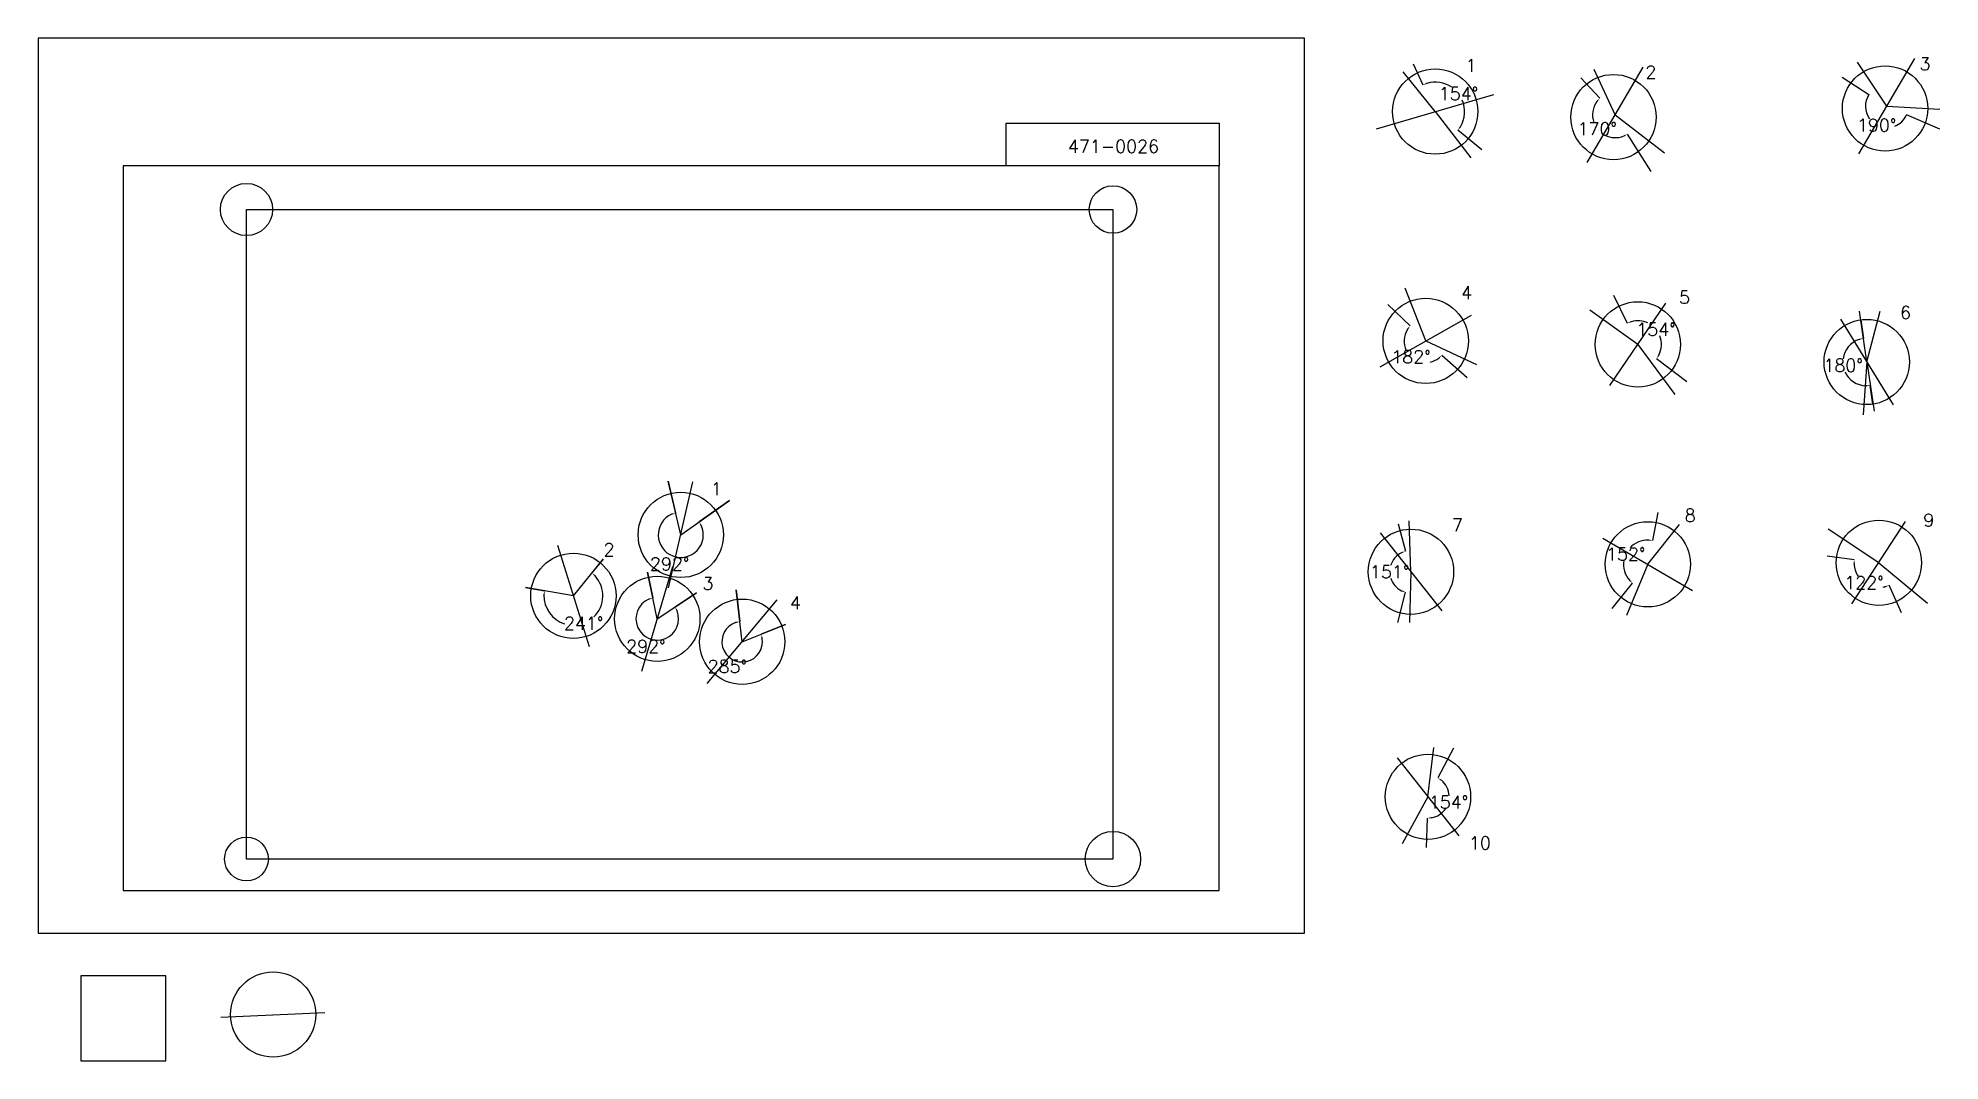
# Model space of a CAD drawing. Extents: x 0 to 2230150, y -150000 to 1050000.
import ezdxf

# ---------------------------------------------------------------- set-up
doc = ezdxf.new("R2010")
doc.units = 0
doc.header["$MEASUREMENT"] = 0
doc.layers.get('0').update_dxf_attribs({"linetype": 'CONTINUOUS'})
doc.layers.get('Defpoints').update_dxf_attribs({"linetype": 'CONTINUOUS'})
for name, color, linetype in [('_0-0_', 7, 'CONTINUOUS'), ('_0-1_V-nasSTD', 7, 'CONTINUOUS'), ('_0-2_番号', 7, 'CONTINUOUS'), ('ADD_LINE', 7, 'CONTINUOUS'), ('文字', 7, 'CONTINUOUS'), ('画像', 7, 'CONTINUOUS')]:
    doc.layers.add(name, color=color, linetype=linetype)
doc.layers.add('位置合わせ用', color=7, linetype='CONTINUOUS', plot=False)
doc.styles.get("Standard").update_dxf_attribs({"font": 'txt', "height": 15000, "bigfont": 'bigfont.shx'})
doc.dimstyles.get("Standard").update_dxf_attribs({"dimtxt": 0.18, "dimasz": 0.18, "dimexe": 0.18, "dimexo": 0.0625, "dimgap": 0.09, "dimtad": 0, "dimtih": 1, "dimtoh": 1, "dimdec": 4, "dimzin": 0, "dimdsep": 46, "dimtxsty": 'Standard', "dimcen": 0.09, "dimadec": 0, "dimazin": 0, "dimtfac": 1, "dimtdec": 4, "dimtofl": 0, "dimtmove": 0, "dimatfit": 3, "dimfxl": 1, "dimtolj": 1, "dimtzin": 0, "dimarcsym": 0})
picture_1 = doc.add_image_def('image1.jpg', size_in_pixel=(800, 600))

# ---------------------------------------------------------------- blocks, each defined once
blk = doc.blocks.new('-000-CCURVE_ORG002')
at = {"layer": '_0-0_', "color": 5, "linetype": 'Continuous'}
for p, q in [((30, -10), (10, -10)), ((10, -10), (10, -30)), ((30, -30), (30, -10)), ((10, -30), (30, -30))]:
    blk.add_line(p, q, dxfattribs=at)
blk = doc.blocks.new('-008-$$ATRU$$11$$背景色$$色$$0_0_0')
at = {"layer": '_0-2_番号'}
blk.add_blockref('-000-CCURVE_ORG002', (0, 0), dxfattribs=at)
blk = doc.blocks.new('*D27')
at = {"layer": 'ADD_LINE', "color": 0, "linetype": 'Continuous', "lineweight": -2}
for p, q in [((1612482, 1019756), (1623866, 995044)), ((1692790, 918934), (1664951, 941812))]:
    blk.add_line(p, q, dxfattribs=at)
for start, end in [(55.935441, 106.423298), (328.898292, 23.176446)]:
    blk.add_arc((1638300, 963714), 34496, start, end, dxfattribs=at)
at = {"layer": 'ADD_LINE', "color": 0}
for points in [[(1628254, 997582), (1628840, 996022), (1623866, 995045)], [(1667157, 946376), (1668518, 945414), (1664951, 941812)]]:
    blk.add_solid(points, dxfattribs=at)
at = {"layer": 'Defpoints', "color": 0}
for p in [(1612482, 1019756), (1638300, 963714), (1672046, 970868), (1692790, 918934)]:
    blk.add_point(p, dxfattribs=at)
at = {"layer": 'ADD_LINE', "color": 0, "linetype": 'Continuous', "insert": (1665608, 984790), "char_height": 15000, "attachment_point": 5}
blk.add_mtext('\\A1;154%%d', dxfattribs=at)
blk = doc.blocks.new('*D28')
at = {"color": 0, "linetype": 'Continuous', "lineweight": -2}
for p, q in [((1809179, 1003391), (1831324, 979396)), ((1891517, 893504), (1863720, 937271))]:
    blk.add_line(p, q, dxfattribs=at)
for start, end in [(143.458517, 199.177328), (242.968088, 291.666013)]:
    blk.add_arc((1849418, 959791), 26678, start, end, dxfattribs=at)
at = {"color": 0}
for points in [[(1828604, 975119), (1827364, 976233), (1831324, 979396)], [(1859646, 934256), (1858888, 935740), (1863721, 937271)]]:
    blk.add_solid(points, dxfattribs=at)
at = {"layer": 'Defpoints', "color": 0}
for p in [(1809179, 1003391), (1849418, 959791), (1823088, 955491), (1891518, 893504)]:
    blk.add_point(p, dxfattribs=at)
at = {"color": 0, "linetype": 'Continuous', "insert": (1828270, 943528), "char_height": 15000, "attachment_point": 5}
blk.add_mtext('\\A1;170%%d', dxfattribs=at)
blk = doc.blocks.new('*D31')
at = {"layer": 'ADD_LINE', "color": 0, "linetype": 'Continuous', "lineweight": -2}
for p, q in [((2115662, 1004203), (2146913, 983688)), ((2230150, 942907), (2190978, 959896))]:
    blk.add_line(p, q, dxfattribs=at)
for start, end in [(146.716384, 215.556167), (291.744567, 336.55299)]:
    blk.add_arc((2167922, 969896), 25131, start, end, dxfattribs=at)
at = {"layer": 'ADD_LINE', "color": 0}
for points in [[(2146913, 983688), (2146913, 983688), (2146913, 983688)], [(2190978, 959896), (2190978, 959896), (2190978, 959896)]]:
    blk.add_solid(points, dxfattribs=at)
at = {"layer": 'Defpoints', "color": 0}
for p in [(2115662, 1004204), (2167922, 969896), (2146156, 957332), (2230150, 942907)]:
    blk.add_point(p, dxfattribs=at)
at = {"layer": 'ADD_LINE', "color": 0, "linetype": 'Continuous', "insert": (2155982, 947782), "char_height": 15000, "attachment_point": 5}
blk.add_mtext('\\A1;190%%d', dxfattribs=at)
blk = doc.blocks.new('*D492')
at = {"color": 0, "linetype": 'Continuous', "lineweight": -2}
for p, q in [((1582560, 737261), (1608834, 712185)), ((1675657, 651191), (1646046, 677753))]:
    blk.add_line(p, q, dxfattribs=at)
for start, end in [(147.654398, 205.986177), (282.024317, 306.788949)]:
    blk.add_arc((1627174, 694681), 25352, start, end, dxfattribs=at)
at = {"color": 0}
for points in [[(1606412, 707733), (1605099, 708759), (1608834, 712185)], [(1642919, 673763), (1641794, 674993), (1646046, 677753)]]:
    blk.add_solid(points, dxfattribs=at)
at = {"layer": 'Defpoints', "color": 0}
for p in [(1582560, 737262), (1627174, 694681), (1602920, 687300), (1675658, 651190)]:
    blk.add_point(p, dxfattribs=at)
at = {"color": 0, "linetype": 'Continuous', "insert": (1609955, 676073), "char_height": 15000, "attachment_point": 5}
blk.add_mtext('\\A1;182%%d', dxfattribs=at)
blk = doc.blocks.new('*D493')
at = {"color": 0, "linetype": 'Continuous', "lineweight": -2}
for p, q in [((1847215, 748386), (1863522, 715452)), ((1933285, 646506), (1897834, 673710))]:
    blk.add_line(p, q, dxfattribs=at)
for start, end in [(64.877904, 105.999917), (332.840982, 21.383423)]:
    blk.add_arc((1875830, 690596), 27737, start, end, dxfattribs=at)
at = {"color": 0}
for points in [[(1867883, 718035), (1868485, 716481), (1863522, 715453)], [(1899804, 678380), (1901213, 677489), (1897835, 673710)]]:
    blk.add_solid(points, dxfattribs=at)
at = {"layer": 'Defpoints', "color": 0}
for p in [(1847214, 748386), (1887525, 715747), (1875830, 690596), (1933286, 646506)]:
    blk.add_point(p, dxfattribs=at)
at = {"color": 0, "linetype": 'Continuous', "insert": (1897257, 708209), "char_height": 15000, "attachment_point": 5}
blk.add_mtext('\\A1;154%%d', dxfattribs=at)
blk = doc.blocks.new('*D494')
at = {"color": 0, "linetype": 'Continuous', "lineweight": -2}
for p, q in [((2097719, 442479), (2129651, 438247)), ((2185031, 375777), (2170441, 407971))]:
    blk.add_line(p, q, dxfattribs=at)
for start, end in [(182.32444, 213.011449), (280.28229, 284.506363)]:
    blk.add_arc((2158450, 434431), 29051, start, end, dxfattribs=at)
at = {"color": 0}
for points in [[(2130255, 433215), (2128590, 433290), (2129651, 438247)], [(2166004, 405520), (2165449, 407092), (2170441, 407970)]]:
    blk.add_solid(points, dxfattribs=at)
at = {"layer": 'Defpoints', "color": 0}
for p in [(2097719, 442479), (2158450, 434431), (2134111, 418569), (2185032, 375776)]:
    blk.add_point(p, dxfattribs=at)
at = {"color": 0, "linetype": 'Continuous', "insert": (2141135, 411104), "char_height": 15000, "attachment_point": 5}
blk.add_mtext('\\A1;122%%d', dxfattribs=at)
blk = doc.blocks.new('*D495')
at = {"color": 0, "linetype": 'Continuous', "lineweight": -2}
for p, q in [((1899485, 493442), (1893065, 460614)), ((1845899, 380648), (1869761, 410403))]:
    blk.add_line(p, q, dxfattribs=at)
for start, end in [(88.997379, 136.834749), (170.916699, 221.208715)]:
    blk.add_arc((1887594, 432640), 28505, start, end, dxfattribs=at)
at = {"color": 0}
for points in [[(1888005, 460311), (1888181, 461969), (1893065, 460615)], [(1865573, 413259), (1866726, 414463), (1869761, 410403)]]:
    blk.add_solid(points, dxfattribs=at)
at = {"layer": 'Defpoints', "color": 0}
for p in [(1899486, 493442), (1869381, 454567), (1887594, 432640), (1845899, 380648)]:
    blk.add_point(p, dxfattribs=at)
at = {"color": 0, "linetype": 'Continuous', "insert": (1861739, 444640), "char_height": 15000, "attachment_point": 5}
blk.add_mtext('\\A1;152%%d', dxfattribs=at)
blk = doc.blocks.new('*D496')
at = {"color": 0, "linetype": 'Continuous', "lineweight": -2}
for p, q in [((1594921, 479957), (1603443, 448007)), ((1594453, 364310), (1603625, 399771))]:
    blk.add_line(p, q, dxfattribs=at)
for start, end in [(116.442259, 162.722612), (197.730428, 243.989803)]:
    blk.add_arc((1609870, 423913), 24936, start, end, dxfattribs=at)
at = {"color": 0}
for points in [[(1599060, 445461), (1598471, 447020), (1603443, 448007)], [(1598646, 400720), (1599223, 402284), (1603625, 399771)]]:
    blk.add_solid(points, dxfattribs=at)
at = {"layer": 'Defpoints', "color": 0}
for p in [(1594921, 479958), (1587247, 434403), (1609870, 423913), (1594453, 364310)]:
    blk.add_point(p, dxfattribs=at)
at = {"color": 0, "linetype": 'Continuous', "insert": (1584933, 423819), "char_height": 15000, "attachment_point": 5}
blk.add_mtext('\\A1;151%%d', dxfattribs=at)
blk = doc.blocks.new('*D497')
at = {"color": 0, "linetype": 'Continuous', "lineweight": -2}
for p, q in [((2137280, 719501), (2140368, 697666)), ((2151611, 620534), (2148379, 642348))]:
    blk.add_line(p, q, dxfattribs=at)
for start, end in [(108.314688, 172.816777), (204.310121, 268.164898)]:
    blk.add_arc((2144282, 669994), 27948, start, end, dxfattribs=at)
at = {"color": 0}
for points in [[(2135690, 695715), (2135310, 697337), (2140368, 697666)], [(2143435, 641228), (2143339, 642892), (2148379, 642348)]]:
    blk.add_solid(points, dxfattribs=at)
at = {"layer": 'Defpoints', "color": 0}
for p in [(2137280, 719501), (2144282, 669994), (2122350, 652671), (2151611, 620534)]:
    blk.add_point(p, dxfattribs=at)
at = {"color": 0, "linetype": 'Continuous', "insert": (2116623, 665988), "char_height": 15000, "attachment_point": 5}
blk.add_mtext('\\A1;180%%d', dxfattribs=at)
blk = doc.blocks.new('*D662')
at = {"color": 0, "linetype": 'Continuous', "lineweight": -2}
for p, q in [((1659684, 217062), (1641346, 182000)), ((1628066, 100544), (1629066, 134978))]:
    blk.add_line(p, q, dxfattribs=at)
for start, end in [(2.755917, 50.881259), (279.845571, 326.395586)]:
    blk.add_arc((1629789, 159904), 24936, start, end, dxfattribs=at)
at = {"color": 0}
for points in [[(1645980, 179947), (1645064, 178555), (1641346, 182001)], [(1633993, 136166), (1634112, 134504), (1629066, 134978)]]:
    blk.add_solid(points, dxfattribs=at)
at = {"layer": 'Defpoints', "color": 0}
for p in [(1659684, 217062), (1629789, 159904), (1648804, 143771), (1628066, 100544)]:
    blk.add_point(p, dxfattribs=at)
at = {"color": 0, "linetype": 'Continuous', "insert": (1653916, 153603), "char_height": 15000, "attachment_point": 5}
blk.add_mtext('\\A1;154%%d', dxfattribs=at)
blk = doc.blocks.new('*D665')
at = {"layer": 'ADD_LINE', "color": 0, "linetype": 'Continuous', "lineweight": -2}
for p, q in [((738918, 530052), (747621, 492848)), ((810644, 507363), (775237, 482357))]:
    blk.add_line(p, q, dxfattribs=at)
blk.add_arc((753643, 467107), 26437, 114.019999, 24.378479, dxfattribs=at)
at = {"layer": 'ADD_LINE', "color": 0}
for points in [[(743148, 490464), (742616, 492044), (747621, 492848)], [(778446, 478433), (777000, 477605), (775237, 482358)]]:
    blk.add_solid(points, dxfattribs=at)
at = {"layer": 'Defpoints', "color": 0}
for p in [(738918, 530052), (810644, 507363), (728884, 457839), (753643, 467107)]:
    blk.add_point(p, dxfattribs=at)
at = {"layer": 'ADD_LINE', "color": 0, "linetype": 'Continuous', "insert": (740704, 433045), "char_height": 15000, "attachment_point": 5}
blk.add_mtext('\\A1;292%%d', dxfattribs=at)
blk = doc.blocks.new('*D668')
at = {"layer": 'ADD_LINE', "color": 0, "linetype": 'Continuous', "lineweight": -2}
for p, q in [((662630, 438828), (649438, 422503)), ((571571, 405477), (593775, 401603))]:
    blk.add_line(p, q, dxfattribs=at)
for start, end in [(314.047826, 42.745802), (178.414564, 252.497866)]:
    blk.add_arc((627757, 395673), 34496, start, end, dxfattribs=at)
at = {"layer": 'ADD_LINE', "color": 0}
for points in [[(594103, 396544), (592445, 396711), (593775, 401603)], [(653659, 419696), (652520, 418479), (649438, 422503)]]:
    blk.add_solid(points, dxfattribs=at)
at = {"layer": 'Defpoints', "color": 0}
for p in [(662630, 438828), (571570, 405477), (627757, 395673), (616197, 363172)]:
    blk.add_point(p, dxfattribs=at)
at = {"layer": 'ADD_LINE', "color": 0, "linetype": 'Continuous', "insert": (639883, 363379), "char_height": 15000, "attachment_point": 5}
blk.add_mtext('\\A1;241%%d', dxfattribs=at)
blk = doc.blocks.new('*D671')
at = {"layer": 'ADD_LINE', "color": 0, "linetype": 'Continuous', "lineweight": -2}
for p, q in [((714719, 423464), (721017, 393243)), ((772052, 399106), (747003, 382544))]:
    blk.add_line(p, q, dxfattribs=at)
blk.add_arc((726124, 368739), 25030, 113.237158, 22.007227, dxfattribs=at)
at = {"layer": 'ADD_LINE', "color": 0}
for points in [[(716499, 390944), (715998, 392534), (721017, 393243)], [(750068, 378507), (748592, 377731), (747003, 382544)]]:
    blk.add_solid(points, dxfattribs=at)
at = {"layer": 'Defpoints', "color": 0}
for p in [(714718, 423464), (772052, 399106), (702458, 360588), (726124, 368739)]:
    blk.add_point(p, dxfattribs=at)
at = {"layer": 'ADD_LINE', "color": 0, "linetype": 'Continuous', "insert": (712787, 336347), "char_height": 15000, "attachment_point": 5}
blk.add_mtext('\\A1;292%%d', dxfattribs=at)
blk = doc.blocks.new('*D674')
at = {"layer": 'ADD_LINE', "color": 0, "linetype": 'Continuous', "lineweight": -2}
for p, q in [((818518, 402655), (822890, 365416)), ((876601, 361903), (847775, 350530))]:
    blk.add_line(p, q, dxfattribs=at)
blk.add_arc((825662, 341806), 23772, 108.769692, 9.457427, dxfattribs=at)
at = {"layer": 'ADD_LINE', "color": 0}
for points in [[(818196, 363501), (817829, 365127), (822890, 365416)], [(849914, 345935), (848308, 345489), (847775, 350530)]]:
    blk.add_solid(points, dxfattribs=at)
at = {"layer": 'Defpoints', "color": 0}
for p in [(818518, 402655), (876601, 361903), (802378, 337009), (825662, 341806)]:
    blk.add_point(p, dxfattribs=at)
at = {"layer": 'ADD_LINE', "color": 0, "linetype": 'Continuous', "insert": (808325, 312823), "char_height": 15000, "attachment_point": 5}
blk.add_mtext('\\A1;285%%d', dxfattribs=at)

msp = doc.modelspace()

# ---------------------------------------------------------------- linework, layer by layer
at = {"layer": '_0-1_V-nasSTD', "color": 7, "linetype": 'Continuous'}
for p, q in [((1485000, 1050000), (0, 1050000)), ((0, 1050000), (0, 0)), ((1485000, 1050000), (0, 1050000)), ((0, 1050000), (0, 0)), ((1485000, 0), (1485000, 1050000)), ((1485000, 0), (1485000, 1050000)), ((1135000, 950000), (1135000, 900000)), ((1135000, 950000), (1385000, 950000)), ((1385000, 950000), (1385000, 900000)), ((1385000, 900000), (100000, 900000)), ((100000, 900000), (100000, 50000)), ((1385000, 50000), (1385000, 900000)), ((100000, 50000), (1385000, 50000)), ((0, 0), (1485000, 0)), ((0, 0), (1485000, 0))]:
    msp.add_line(p, q, dxfattribs=at)
at = {"layer": 'ADD_LINE', "color": 5, "linetype": 'Continuous'}
for p, q in [((1638300.12759, 963713.94411), (1600657, 1010465.5)), ((1849417.68706, 959791.40858), (1824731.61592, 1013095)), ((2167921.53926, 969895.92252), (2133337.061, 1021586.01265)), ((1638300.12759, 963713.94411), (1680185.5, 909330)), ((1849417.68706, 959791.40858), (1907070.5, 915461)), ((2167921.53926, 969895.92252), (2230150.4375, 966693.63309)), ((1627173.85936, 694681.42053), (1603053, 756584)), ((1875829.60478, 690595.69901), (1819695, 730821)), ((2144282.17651, 669993.66595), (2135874.84661, 729434.5)), ((2144282.17651, 669993.66595), (2159881.11393, 729434.5)), ((1627173.85936, 694681.42053), (1686782, 666999.5)), ((1875829.60478, 690595.69901), (1919233, 631868.5)), ((2144282.17651, 669993.66595), (2139973.5, 607862)), ((2144282.17651, 669993.66595), (2152852.5, 612158.5)), ((753643.25, 467106.94411), (738917.5, 530052)), ((753643.25, 467106.94411), (810644, 507363)), ((1609869.59541, 423912.59025), (1607859.5021, 483624.43754)), ((1887594.19761, 432639.77192), (1924592.5, 479202.5)), ((2158449.59821, 434430.75199), (2099218, 473956.5)), ((627756.75, 395673.44411), (662630.5, 438828)), ((1609869.59541, 423912.59025), (1608159.50179, 364310.06247)), ((1887594.19761, 432639.77192), (1862762, 372404)), ((2158449.59821, 434430.75199), (2215384.5, 387018.5)), ((627756.75, 395673.44411), (571570.5, 405477)), ((726123.75, 368739.44411), (714718.5, 423464)), ((825661.75, 341805.94411), (818517.5, 402655)), ((726123.75, 368739.44411), (772052.5, 399106.5)), ((825661.75, 341805.94411), (876601, 361903)), ((1629789, 159904), (1636845.5, 217647.28885)), ((1629789, 159904), (1599375.79815, 104642.5))]:
    msp.add_line(p, q, dxfattribs=at)
at = {"layer": 'ADD_LINE', "color": 1, "linetype": 'Continuous'}
for p, q in [((1816519.43706, 903878.65858), (1882315.93706, 1015704.15858)), ((2135023.28926, 913983.17252), (2200819.78926, 1025808.67252)), ((1569397.37759, 943664.44411), (1707202.87759, 983763.44411)), ((1843082.10478, 642335.94901), (1908577.10478, 738855.44901)), ((1573690.48436, 664418.92053), (1680657.23436, 724943.92053)), ((2113351.05151, 720119.29095), (2175213.30151, 619868.04095)), ((739371.25, 404895.44411), (767915.25, 529318.44411)), ((1573599.84541, 469670.84025), (1646139.34541, 378154.34025)), ((2126994.59821, 386171.00199), (2189904.59821, 482690.50199)), ((609207.5, 455068.44411), (646306, 336278.44411)), ((1835025.69761, 463233.02192), (1940162.69761, 402046.52192)), ((707884.78833, 307364.2996), (744362.71167, 430114.58863)), ((784675.5, 292622.19411), (866648, 390989.69411)), ((1593519.25, 205662.25), (1666058.75, 114145.75)), ((214262.32302, -98799.56876), (336470.78129, -93322.43898))]:
    msp.add_line(p, q, dxfattribs=at)
at = {"layer": 'ADD_LINE', "color": 5, "linetype": 'ByBlock'}
for centre in [(1638300.12759, 963713.94411), (1847299.84098, 957259.81804), (2165803.69318, 967364.33199), (1627173.85936, 694681.42053), (1875829.60478, 690595.69901), (2144282.17651, 669993.66595), (753643.25, 467106.94411), (1609869.59541, 423912.59025), (1887594.19761, 432639.77192), (2158449.59821, 434430.75199), (627756.75, 395673.44411), (726123.75, 368739.44411), (825661.75, 341805.94411), (1629789, 159904), (275704.61091, -95468.83904)]:
    msp.add_circle(centre, 50000, dxfattribs=at)
at = {"layer": '位置合わせ用', "color": 5, "linetype": 'Continuous'}
for centre, radius in [((244424.4, 848880.595), 30579.2687), ((1260424.4, 848880.595), 27848.33235), ((244424.4, 86880.595), 25672.78835), ((1260424.4, 86880.595), 32483.49996)]:
    msp.add_circle(centre, radius, dxfattribs=at)

# ---------------------------------------------------------------- block references
at = {"layer": '_0-0_', "xscale": 5000, "yscale": 5000, "zscale": 5000}
msp.add_blockref('-008-$$ATRU$$11$$背景色$$色$$0_0_0', (0, 0), dxfattribs=at)

# ---------------------------------------------------------------- texts
at = {"layer": '文字', "color": 5, "linetype": 'Continuous'}
for s, p in [('3', (2206162.5, 1012123.5)), ('1', (1673664.84659, 1010338.61449)), ('2', (1884735.5, 1002469.5)), ('4', (1668695.5, 743754)), ('5', (1924216.5, 738393)), ('6', (2183311.5, 720524.5)), ('1', (789007.969, 513731.61449)), ('8', (1930840.69761, 482615.93968)), ('9', (2210625.69761, 476897.98348)), ('7', (1657991.59541, 471180.02727)), ('2', (663121.469, 442298.11449)), ('3', (779172, 402701.5)), ('4', (881638, 380013)), ('10', (1677911, 98195.5))]:
    msp.add_text(s, height=15000, dxfattribs=at).set_placement(p)
at = {"layer": '文字', "linetype": 'Continuous'}
msp.add_text('471-0026', height=15000, dxfattribs=at).set_placement((1207698.06436, 915464.91089))

# ---------------------------------------------------------------- dimensions: what is measured, and where the dimension line sits
at = {"color": 5, "linetype": 'Continuous'}
for base, center, p1, p2, picture, middle in [((1823088.23526, 955490.96023), (1849417.68706, 959791.40858), (1809178.77504, 1003391.05715), (1891517.5, 893504), '*D28', (1828269.9978, 943527.67201)), ((1602919.66927, 687300.1765), (1627173.85936, 694681.42053), (1582560, 737261.5), (1675657.5, 651190.5), '*D492', (1609955.37168, 676073.03042)), ((1887525.02456, 715746.55986), (1875829.60478, 690595.69901), (1847214.5, 748386.5), (1933285.5, 646506), '*D493', (1897256.73514, 708208.95339)), ((2122350.14113, 652670.99813), (2144282.17651, 669993.66595), (2137279.85621, 719500.91301), (2151611.40936, 620533.75951), '*D497', (2116622.71578, 665988.26601)), ((1869381.14317, 454567.03326), (1887594.19761, 432639.77192), (1899485.5, 493442.5), (1845899, 380648), '*D495', (1861738.50652, 444639.91276)), ((1587247.09662, 434402.94997), (1609869.59541, 423912.59025), (1594921, 479957.5), (1594452.55209, 364310), '*D496', (1584933.35154, 423818.56891)), ((2134111.47282, 418568.6119), (2158449.59821, 434430.75199), (2097719, 442479), (2185031.5, 375776.5), '*D494', (2141135.0292, 411103.5675)), ((1648803.90553, 143771.4718), (1629789, 159904), (1659684.47103, 217061.94462), (1628066.5, 100544), '*D662', (1653916.18486, 153602.8851))]:
    dim = msp.add_angular_dim_3p(base=base, center=center, p1=p1, p2=p2, dimstyle='Standard', override={"dimasz": 5000, "dimtmove": 2}, dxfattribs=at)
    dim.commit()
    dim.dimension.update_dxf_attribs({"geometry": picture, "text_midpoint": middle})
at = {"layer": 'ADD_LINE', "color": 5, "linetype": 'Continuous'}
for base, center, p1, p2, override, picture, middle in [((1672045.78438, 970867.8893), (1638300.12759, 963713.94411), (1612481.5, 1019756.5), (1692790, 918933.5), {"dimasz": 5000, "dimtmove": 2}, '*D27', (1665608.30751, 984790.2719)), ((2146156.07889, 957332.10205), (2167921.53926, 969895.92252), (2115661.5, 1004203.5), (2230150.5, 942906.93528), {"dimtmove": 2}, '*D31', (2155981.84538, 947781.93238)), ((728884.40991, 457839.19012), (753643.25, 467106.94411), (738917.5, 530052), (810644, 507363), {"dimasz": 5000, "dimtmove": 2}, '*D665', (740703.92333, 433045.28903)), ((616197.02181, 363172.35231), (627756.75, 395673.44411), (662630.5, 438828), (571570.5, 405477), {"dimasz": 5000, "dimtmove": 2}, '*D668', (639882.57948, 363379.28762)), ((702458.25844, 360588.14537), (726123.75, 368739.44411), (714718.5, 423464), (772052.5, 399106.5), {"dimasz": 5000, "dimtmove": 2}, '*D671', (712787.41337, 336347.46065)), ((802378.4528, 337009.12978), (825661.75, 341805.94411), (818517.5, 402655), (876601, 361903), {"dimasz": 5000, "dimtmove": 2}, '*D674', (808325.14917, 312823.03099))]:
    dim = msp.add_angular_dim_3p(base=base, center=center, p1=p1, p2=p2, dimstyle='Standard', override=override, dxfattribs=at)
    dim.commit()
    dim.dimension.update_dxf_attribs({"geometry": picture, "text_midpoint": middle})

# ---------------------------------------------------------------- pictures from other files: only their frames are drawn
at = {"layer": '画像', "color": 5, "linetype": 'Continuous'}
image = msp.add_image(picture_1, insert=(244424.4, 86880.595), size_in_units=(1016000, 762000), dxfattribs=at)
image.dxf.flags = 7

doc.saveas('drawing.dxf')
